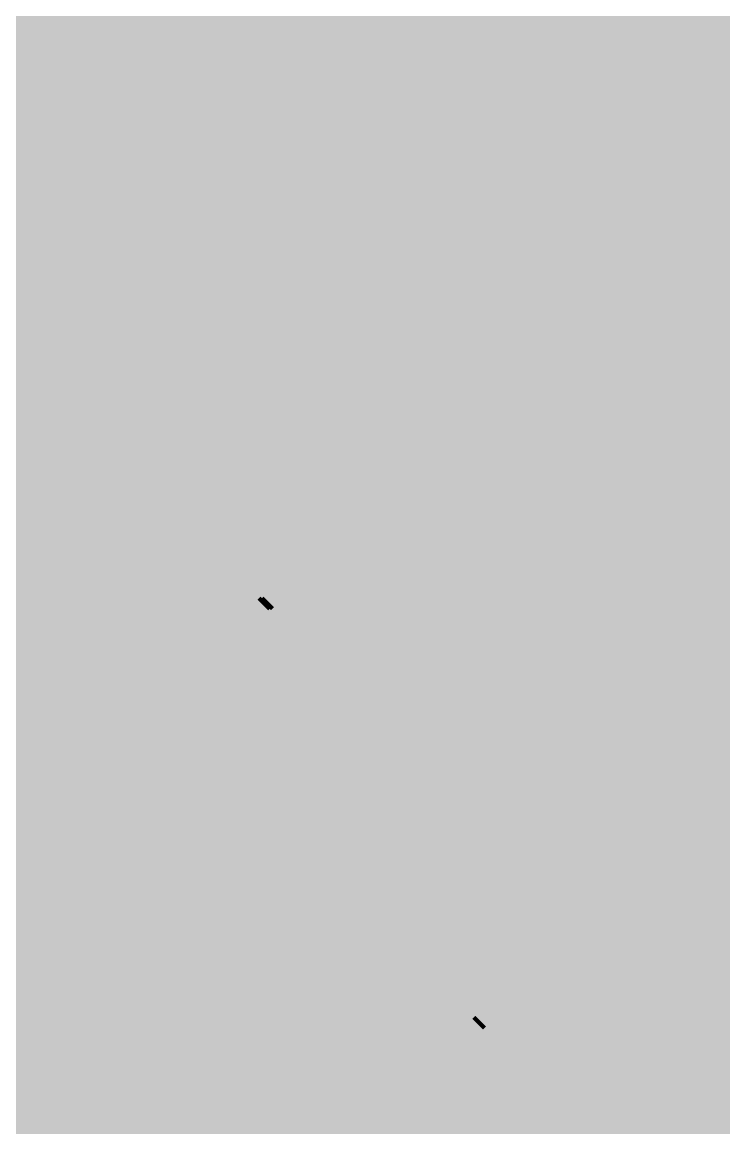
# Model space of a CAD drawing. Extents: x -1 to 119, y -42 to 51.
# Drawn here: x 63.7 to 69.68, y 31.61 to 41.04 of the extents above; entities that cross this region are included whole.
import ezdxf

# ---------------------------------------------------------------- set-up
doc = ezdxf.new("R2010")
doc.units = 0
doc.header["$MEASUREMENT"] = 0
doc.layers.get('0').update_dxf_attribs({"linetype": 'CONTINUOUS'})
for name, color, linetype in [('22-304-0_BOT', 7, 'CONTINUOUS'), ('22-304-0_DRD', 7, 'CONTINUOUS'), ('22-304-0_GND', 6, 'CONTINUOUS'), ('22-304-0_IN1', 4, 'CONTINUOUS'), ('22-304-0_SMB', 3, 'CONTINUOUS'), ('22-304-0_SMT', 5, 'CONTINUOUS'), ('22-304-0_SPT', 10, 'CONTINUOUS'), ('22-304-0_SST', 14, 'CONTINUOUS'), ('22-304-0_TOP', 9, 'CONTINUOUS'), ('THRUHOLE_TAP', 11, 'CONTINUOUS')]:
    doc.layers.add(name, color=color, linetype=linetype)

# ---------------------------------------------------------------- blocks, each defined once
blk = doc.blocks.new('ROUND_60')
at = {"const_width": 0.35052}
blk.add_lwpolyline([(-0.17526, 0, 1), (0.17526, 0, 1)], format="xyb", close=True, dxfattribs=at)
blk = doc.blocks.new('ROUND_81')
at = {"const_width": 0.0635}
blk.add_lwpolyline([(-0.03175, 0, 1), (0.03175, 0, 1)], format="xyb", close=True, dxfattribs=at)
blk = doc.blocks.new('RECTANGLE_2')
blk.add_solid([(0.4826, 0.4064), (0.4826, -0.4064), (-0.4826, 0.4064), (-0.4826, -0.4064)])
blk = doc.blocks.new('RECTANGLE_7')
blk.add_solid([(1.12522, 1.14935), (1.12522, -1.14935), (-1.12522, 1.14935), (-1.12522, -1.14935)])
blk = doc.blocks.new('ROUND_29')
at = {"const_width": 0.23749}
blk.add_lwpolyline([(-0.118744, 0, 1), (0.118744, 0, 1)], format="xyb", close=True, dxfattribs=at)
blk = doc.blocks.new('ROUND_87')
at = {"const_width": 0.10033}
blk.add_lwpolyline([(-0.050164, 0, 1), (0.050164, 0, 1)], format="xyb", close=True, dxfattribs=at)

msp = doc.modelspace()

# ---------------------------------------------------------------- linework, layer by layer
at = {"layer": '22-304-0_BOT', "const_width": 0.254}
for points in [[(63.6524, 42.6212), (63.6524, 18.4277)], [(63.881, 42.6212), (63.881, 18.4277)], [(64.1096, 42.6212), (64.1096, 18.4277)], [(64.3382, 42.6212), (64.3382, 18.4277)], [(64.5668, 42.6212), (64.5668, 18.4277)], [(64.7954, 42.6212), (64.7954, 18.4277)], [(65.024, 42.6212), (65.024, 18.4277)], [(65.2526, 42.6212), (65.2526, 18.4277)], [(65.4812, 42.6212), (65.4812, 18.4277)], [(65.7098, 42.6212), (65.7098, 18.4277)], [(65.9384, 42.6212), (65.9384, 18.4277)], [(66.167, 42.6212), (66.167, 18.4277)], [(66.3956, 42.6212), (66.3956, 18.42008)], [(66.6242, 42.6212), (66.6242, 18.33626)], [(66.8528, 42.6212), (66.8528, 18.1356)], [(67.0814, 42.6212), (67.0814, 17.907)], [(67.31, 42.6212), (67.31, 17.6784)], [(67.5386, 42.6212), (67.5386, 17.4498)], [(67.7672, 42.6212), (67.7672, 31.20136)], [(67.9958, 42.6212), (67.9958, 31.31058)], [(68.2244, 42.6212), (68.2244, 31.3182)], [(68.453, 42.6212), (68.453, 31.3182)], [(68.6816, 42.6212), (68.6816, 31.3182)], [(68.9102, 42.6212), (68.9102, 31.3182)], [(69.1388, 42.6212), (69.1388, 31.3182)], [(69.3674, 42.6212), (69.3674, 31.3182)], [(69.596, 42.6212), (69.596, 31.3182)], [(89.7382, 41.021), (57.71388, 41.021)], [(89.7382, 40.7924), (63.28664, 40.7924)], [(89.7382, 40.5638), (63.47206, 40.5638)], [(89.7382, 40.3352), (63.54064, 40.3352)], [(89.7382, 40.1066), (63.52794, 40.1066)], [(89.7382, 39.878), (63.42888, 39.878)], [(89.6239, 39.6494), (63.16472, 39.6494)], [(89.51214, 39.4208), (59.22264, 39.4208)], [(89.49182, 39.1922), (63.36792, 39.1922)], [(89.55024, 38.9636), (63.50508, 38.9636)], [(89.71788, 38.735), (63.54572, 38.735)], [(100.66274, 38.5064), (63.50508, 38.5064)], [(103.93426, 38.2778), (63.36792, 38.2778)], [(104.16286, 38.0492), (59.1947, 38.0492)], [(104.39146, 37.8206), (63.16472, 37.8206)], [(104.62006, 37.592), (63.42888, 37.592)], [(104.84866, 37.3634), (63.52794, 37.3634)], [(105.07726, 37.1348), (63.54064, 37.1348)], [(105.30586, 36.9062), (63.47206, 36.9062)], [(105.3973, 36.6776), (63.28664, 36.6776)], [(105.3973, 36.449), (59.17692, 36.449)], [(105.3973, 36.2204), (63.28664, 36.2204)], [(105.3973, 35.9918), (63.47206, 35.9918)], [(105.3973, 35.7632), (63.54064, 35.7632)], [(77.16774, 35.5346), (63.52794, 35.5346)], [(76.90612, 35.306), (63.42888, 35.306)], [(76.80706, 35.0774), (63.16472, 35.0774)], [(76.79436, 34.8488), (1.016, 34.8488)], [(76.86294, 34.6202), (1.016, 34.6202)], [(77.04836, 34.3916), (1.016, 34.3916)], [(79.22006, 34.163), (1.016, 34.163)], [(79.44866, 33.9344), (1.016, 33.9344)], [(73.39838, 33.7058), (1.016, 33.7058)], [(72.8726, 33.4772), (1.016, 33.4772)], [(72.62622, 33.2486), (22.52472, 33.2486)], [(72.47382, 33.02), (22.78888, 33.02)], [(72.3773, 32.7914), (22.88794, 32.7914)], [(72.32396, 32.5628), (22.90064, 32.5628)], [(72.3138, 32.3342), (22.83206, 32.3342)], [(72.34174, 32.1056), (22.6568, 32.1056)], [(72.41286, 31.877), (22.6568, 31.877)], [(72.53224, 31.6484), (22.6568, 31.6484)]]:
    msp.add_lwpolyline(points, dxfattribs=at)
at = {"layer": '22-304-0_DRD', "const_width": 0.254}
for points in [[(64.135, 40.005), (64.135, 38.735)], [(65.405, 40.005), (64.135, 40.005)], [(65.405, 40.005), (64.135, 38.735)], [(65.405, 38.735), (64.135, 40.005)], [(64.135, 40.005), (64.135, 38.735)], [(65.405, 40.005), (64.135, 40.005)], [(65.405, 40.005), (64.135, 38.735)], [(65.405, 38.735), (64.135, 40.005)], [(65.405, 38.735), (65.405, 40.005)], [(65.405, 38.735), (65.405, 40.005)], [(64.135, 38.735), (65.405, 38.735)], [(64.135, 38.735), (65.405, 38.735)]]:
    msp.add_lwpolyline(points, dxfattribs=at)
at = {"layer": '22-304-0_IN1', "const_width": 0.254}
for points in [[(68.6308, 42.2402), (68.6308, 31.03118)], [(68.8594, 42.2402), (68.8594, 30.97276)], [(69.088, 42.2402), (69.088, 30.80512)], [(69.3166, 42.2402), (69.3166, 30.51302)], [(69.5452, 42.2402), (69.5452, 30.87878)], [(69.7738, 42.2402), (69.7738, 31.0007)], [(63.9572, 42.1132), (63.9572, 23.368)], [(64.0588, 42.1132), (64.0588, 22.9108)], [(64.2874, 42.1132), (64.2874, 39.84752)], [(64.516, 42.1132), (64.516, 39.99992)], [(64.7446, 42.1132), (64.7446, 40.04818)], [(64.9732, 42.1132), (64.9732, 40.0177)], [(65.2018, 42.1132), (65.2018, 39.89578)], [(65.4304, 42.1132), (65.4304, 39.53002)], [(65.659, 42.1132), (65.659, 25.32888)], [(65.8876, 42.1132), (65.8876, 25.42794)], [(66.1162, 42.1132), (66.1162, 25.44064)], [(66.3448, 42.1132), (66.3448, 25.37206)], [(66.5734, 42.1132), (66.5734, 25.18664)], [(66.802, 42.1132), (66.802, 22.89048)], [(67.0306, 42.1132), (67.0306, 22.733)], [(67.2592, 42.1132), (67.2592, 22.5044)], [(67.4878, 41.40708), (67.4878, 22.2758)], [(68.4022, 41.40708), (68.4022, 31.00832)], [(67.7164, 41.26992), (67.7164, 22.0472)], [(68.1736, 41.26992), (68.1736, 30.89656)], [(67.945, 41.22928), (67.945, 30.5943)], [(102.23246, 41.0464), (63.9572, 41.0464)], [(102.46106, 40.8178), (63.9572, 40.8178)], [(102.68966, 40.5892), (63.9572, 40.5892)], [(102.91826, 40.3606), (63.9572, 40.3606)], [(103.14686, 40.132), (63.9572, 40.132)], [(64.34836, 39.9034), (63.9572, 39.9034)], [(90.00744, 39.9034), (65.19164, 39.9034)], [(64.16294, 39.6748), (63.9572, 39.6748)], [(89.64422, 39.6748), (65.37706, 39.6748)], [(64.09436, 39.4462), (63.9572, 39.4462)], [(89.51976, 39.4462), (65.44564, 39.4462)], [(64.10706, 39.2176), (63.9572, 39.2176)], [(65.4304, 39.20744), (65.4304, 25.06472)], [(89.48928, 39.2176), (65.43294, 39.2176)], [(64.20612, 38.989), (63.9572, 38.989)], [(89.54008, 38.989), (65.33388, 38.989)], [(64.2874, 38.88994), (64.2874, 22.9108)], [(65.2018, 38.84422), (65.2018, 22.9108)], [(64.46774, 38.7604), (63.9572, 38.7604)], [(64.516, 38.74008), (64.516, 22.9108)], [(64.9732, 38.71976), (64.9732, 22.9108)], [(74.76236, 38.7604), (65.06972, 38.7604)], [(64.7446, 38.68928), (64.7446, 22.9108)], [(74.57694, 38.5318), (63.9572, 38.5318)], [(74.50836, 38.3032), (63.9572, 38.3032)], [(74.52106, 38.0746), (63.9572, 38.0746)], [(74.62012, 37.846), (63.9572, 37.846)], [(74.88174, 37.6174), (63.9572, 37.6174)], [(103.2002, 37.3888), (63.9572, 37.3888)], [(103.2002, 37.1602), (63.9572, 37.1602)], [(103.2002, 36.9316), (63.9572, 36.9316)], [(103.2002, 36.703), (63.9572, 36.703)], [(103.2002, 36.4744), (63.9572, 36.4744)], [(103.2002, 36.2458), (63.9572, 36.2458)], [(103.2002, 36.0172), (63.9572, 36.0172)], [(103.2002, 35.7886), (63.9572, 35.7886)], [(103.2002, 35.56), (63.9572, 35.56)], [(103.2002, 35.3314), (63.9572, 35.3314)], [(103.2002, 35.1028), (63.9572, 35.1028)], [(103.2002, 34.8742), (63.9572, 34.8742)], [(103.2002, 34.6456), (63.9572, 34.6456)], [(103.2002, 34.417), (63.9572, 34.417)], [(102.44836, 34.1884), (63.9572, 34.1884)], [(102.26294, 33.9598), (63.9572, 33.9598)], [(102.19436, 33.7312), (63.9572, 33.7312)], [(72.90816, 33.5026), (63.9572, 33.5026)], [(72.64908, 33.274), (63.9572, 33.274)], [(72.48652, 33.0454), (63.9572, 33.0454)], [(72.38492, 32.8168), (63.9572, 32.8168)], [(72.32904, 32.5882), (63.9572, 32.5882)], [(72.3138, 32.3596), (63.9572, 32.3596)], [(72.33666, 32.131), (63.9572, 32.131)], [(72.4027, 31.9024), (63.9572, 31.9024)], [(72.517, 31.6738), (63.9572, 31.6738)]]:
    msp.add_lwpolyline(points, dxfattribs=at)
for points in [[(64.77, 40.05072, 0.4142136), (64.08928, 39.37)], [(64.77, 40.05072, 0.4142136), (64.08928, 39.37)], [(65.45072, 39.37, 0.4142136), (64.77, 40.05072)], [(65.45072, 39.37, 0.4142136), (64.77, 40.05072)], [(64.08928, 39.37, 0.4142136), (64.77, 38.68928)], [(64.08928, 39.37, 0.4142136), (64.77, 38.68928)], [(64.77, 38.68928, 0.4142136), (65.45072, 39.37)], [(64.77, 38.68928, 0.4142136), (65.45072, 39.37)]]:
    msp.add_lwpolyline(points, format="xyb", dxfattribs=at)
at = {"layer": '22-304-0_SMB', "const_width": 0.254}
for points in [[(66.929, 34.1376), (2.286, 34.1376)], [(66.929, 34.163), (57.277, 34.163)], [(63.6524, 34.163), (63.6524, 26.162)], [(63.881, 34.163), (63.881, 26.162)], [(64.1096, 34.163), (64.1096, 26.162)], [(64.3382, 34.163), (64.3382, 26.162)], [(64.5668, 34.163), (64.5668, 26.162)], [(64.7954, 34.163), (64.7954, 26.162)], [(65.024, 34.163), (65.024, 26.162)], [(65.2526, 34.163), (65.2526, 26.162)], [(65.4812, 34.163), (65.4812, 26.162)], [(65.7098, 34.163), (65.7098, 26.162)], [(65.9384, 34.163), (65.9384, 26.162)], [(66.167, 34.163), (66.167, 26.162)], [(66.3956, 34.163), (66.3956, 26.162)], [(66.6242, 34.163), (66.6242, 26.162)], [(66.8528, 34.163), (66.8528, 26.162)], [(66.929, 34.163), (66.929, 26.162)], [(66.929, 33.909), (2.286, 33.909)], [(66.929, 33.6804), (2.286, 33.6804)], [(66.929, 33.4518), (23.622, 33.4518)], [(66.929, 33.2232), (23.622, 33.2232)], [(66.929, 32.9946), (23.622, 32.9946)], [(66.929, 32.766), (23.622, 32.766)], [(66.929, 32.5374), (23.622, 32.5374)], [(66.929, 32.3088), (23.622, 32.3088)], [(66.929, 32.0802), (29.718, 32.0802)], [(66.929, 31.8516), (29.718, 31.8516)], [(66.929, 31.623), (29.718, 31.623)]]:
    msp.add_lwpolyline(points, dxfattribs=at)
at = {"layer": '22-304-0_SMT', "const_width": 0.127}
for points in [[(64.4017, 36.7792, 0.4142136), (64.20358, 36.58108)], [(69.15912, 36.5887, 0.4142136), (68.961, 36.78682)], [(65.75298, 36.068, 0.2845461), (64.66078, 34.3027)], [(68.70192, 34.29762, 0.2736465), (67.58432, 36.10102)], [(64.66078, 34.29, 0.2736465), (65.77838, 32.4866)], [(67.60972, 32.51962, 0.2848581), (68.70446, 34.28492)], [(64.20358, 31.99892, 0.4142136), (64.4017, 31.8008)], [(68.961, 31.80842, 0.4142136), (69.15912, 32.00654)]]:
    msp.add_lwpolyline(points, format="xyb", dxfattribs=at)
for points in [[(65.77838, 36.703), (64.24676, 36.703)], [(64.30518, 36.7538), (64.30518, 31.8262)], [(65.77838, 36.7792), (64.40678, 36.7792), (64.4017, 36.7792)], [(64.41948, 36.7792), (64.41948, 31.8008)], [(64.53378, 36.7792), (64.53378, 31.8008)], [(64.64808, 36.7792), (64.64808, 31.8008)], [(64.76238, 36.7792), (64.76238, 34.93008)], [(64.87668, 36.7792), (64.87668, 35.20186)], [(64.99098, 36.7792), (64.99098, 35.3949)], [(65.10528, 36.7792), (65.10528, 35.54984)], [(65.21958, 36.7792), (65.21958, 35.67938)], [(65.33388, 36.7792), (65.33388, 35.78606)], [(65.44818, 36.7792), (65.44818, 35.88004)], [(65.56248, 36.7792), (65.56248, 35.95878)], [(65.67678, 36.7792), (65.67678, 36.02736)], [(65.77838, 36.7792), (65.77838, 36.0934)], [(67.58432, 36.78682), (67.58432, 36.10102)], [(68.95592, 36.78682), (67.58432, 36.78682)], [(69.11594, 36.71062), (67.58432, 36.71062)], [(67.68592, 36.78682), (67.68592, 36.0426)], [(67.80022, 36.78682), (67.80022, 35.97148)], [(67.91452, 36.78682), (67.91452, 35.88512)], [(68.02882, 36.78682), (68.02882, 35.7886)], [(68.14312, 36.78682), (68.14312, 35.6743)], [(68.25742, 36.78682), (68.25742, 35.54222)], [(68.37172, 36.78682), (68.37172, 35.37966)], [(68.48602, 36.78682), (68.48602, 35.179)], [(68.60032, 36.78682), (68.60032, 34.89706)], [(68.71462, 36.78682), (68.71462, 31.80842)], [(68.82892, 36.78682), (68.82892, 31.80842)], [(68.94322, 36.78682), (68.94322, 31.80842)], [(68.961, 36.78682), (68.95592, 36.78682)], [(69.05752, 36.76142), (69.05752, 31.83382)], [(65.77838, 36.5887), (64.20358, 36.5887)], [(64.20358, 36.58108), (64.20364, 36.576)], [(64.20358, 36.576), (64.20358, 32.004), (64.20358, 31.99892)], [(69.15912, 36.59632), (67.58432, 36.59632)], [(69.15912, 36.58362), (69.15892, 36.58869)], [(69.15912, 36.58362), (69.15912, 32.01162), (69.15912, 32.00654)], [(65.77838, 36.4744), (64.20358, 36.4744)], [(69.15912, 36.48202), (67.58432, 36.48202)], [(65.77838, 36.3601), (64.20358, 36.3601)], [(69.15912, 36.36772), (67.58432, 36.36772)], [(65.77838, 36.2458), (64.20358, 36.2458)], [(69.15912, 36.25342), (67.58432, 36.25342)], [(69.15912, 36.13912), (67.58432, 36.13912)], [(65.77838, 36.1315), (64.20358, 36.1315)], [(65.77838, 36.0934), (65.75298, 36.068)], [(65.65646, 36.0172), (64.20358, 36.0172)], [(69.15912, 36.02482), (67.71894, 36.02482)], [(65.47866, 35.9029), (64.20358, 35.9029)], [(69.15912, 35.91052), (67.88404, 35.91052)], [(65.33388, 35.7886), (64.20358, 35.7886)], [(69.15912, 35.79622), (68.0212, 35.79622)], [(65.2145, 35.6743), (64.20358, 35.6743)], [(69.15912, 35.68192), (68.13804, 35.68192)], [(65.1129, 35.56), (64.20358, 35.56)], [(69.15912, 35.56762), (68.2371, 35.56762)], [(65.024, 35.4457), (64.20358, 35.4457)], [(69.15912, 35.45332), (68.32346, 35.45332)], [(64.9478, 35.3314), (64.20358, 35.3314)], [(69.15912, 35.33902), (68.39712, 35.33902)], [(64.8843, 35.2171), (64.20358, 35.2171)], [(69.15912, 35.22472), (68.46316, 35.22472)], [(64.82842, 35.1028), (64.20358, 35.1028)], [(69.15912, 35.11042), (68.51904, 35.11042)], [(64.7827, 34.9885), (64.20358, 34.9885)], [(69.15912, 34.99612), (68.5673, 34.99612)], [(64.7446, 34.8742), (64.20358, 34.8742)], [(69.15912, 34.88182), (68.6054, 34.88182)], [(64.71412, 34.7599), (64.20358, 34.7599)], [(69.15912, 34.76752), (68.63842, 34.76752)], [(64.68872, 34.6456), (64.20358, 34.6456)], [(69.15912, 34.65322), (68.66382, 34.65322)], [(69.15912, 34.53892), (68.68414, 34.53892)], [(64.67348, 34.5313), (64.20358, 34.5313)], [(64.66332, 34.417), (64.20358, 34.417)], [(69.15912, 34.42462), (68.69684, 34.42462)], [(64.66078, 34.3027), (64.20358, 34.3027)], [(64.66078, 34.3027), (64.66078, 34.29)], [(69.15912, 34.31032), (68.70192, 34.31032)], [(68.70192, 34.29762), (68.70192, 34.28492)], [(64.66586, 34.1884), (64.20358, 34.1884)], [(69.15912, 34.19602), (68.70192, 34.19602)], [(64.67602, 34.0741), (64.20358, 34.0741)], [(69.15912, 34.08172), (68.69176, 34.08172)], [(69.15912, 33.96742), (68.67652, 33.96742)], [(64.6938, 33.9598), (64.20358, 33.9598)], [(64.71666, 33.8455), (64.20358, 33.8455)], [(69.15912, 33.85312), (68.6562, 33.85312)], [(64.74968, 33.7312), (64.20358, 33.7312)], [(64.76238, 33.68802), (64.76238, 31.8008)], [(69.15912, 33.73882), (68.62572, 33.73882)], [(64.78778, 33.6169), (64.20358, 33.6169)], [(69.15912, 33.62452), (68.59016, 33.62452)], [(68.60032, 33.65754), (68.60032, 31.80842)], [(64.8335, 33.5026), (64.20358, 33.5026)], [(69.15912, 33.51022), (68.54444, 33.51022)], [(64.87668, 33.40862), (64.87668, 31.8008)], [(64.88684, 33.3883), (64.20358, 33.3883)], [(68.48602, 33.38576), (68.48602, 31.80842)], [(69.15912, 33.39592), (68.4911, 33.39592)], [(64.95034, 33.274), (64.20358, 33.274)], [(69.15912, 33.28162), (68.43014, 33.28162)], [(65.02146, 33.1597), (64.20358, 33.1597)], [(64.99098, 33.20542), (64.99098, 31.8008)], [(69.15912, 33.16732), (68.35648, 33.16732)], [(68.37172, 33.19018), (68.37172, 31.80842)], [(65.10528, 33.0454), (64.20358, 33.0454)], [(65.10528, 33.0454), (65.10528, 31.8008)], [(68.25742, 33.03524), (68.25742, 31.80842)], [(69.15912, 33.05302), (68.27012, 33.05302)], [(65.2018, 32.9311), (64.20358, 32.9311)], [(69.15912, 32.93872), (68.1736, 32.93872)], [(65.21958, 32.91332), (65.21958, 31.8008)], [(68.14312, 32.90824), (68.14312, 31.80842)], [(65.31356, 32.8168), (64.20358, 32.8168)], [(65.33388, 32.79902), (65.33388, 31.8008)], [(68.02882, 32.79902), (68.02882, 31.80842)], [(69.15912, 32.82442), (68.05676, 32.82442)], [(65.44564, 32.7025), (64.20358, 32.7025)], [(65.44818, 32.69996), (65.44818, 31.8008)], [(67.91452, 32.70758), (67.91452, 31.80842)], [(69.15912, 32.71012), (67.91706, 32.71012)], [(65.60566, 32.5882), (64.20358, 32.5882)], [(65.56248, 32.61614), (65.56248, 31.8008)], [(67.68592, 32.56026), (67.68592, 31.80842)], [(69.15912, 32.59582), (67.74942, 32.59582)], [(67.80022, 32.62884), (67.80022, 31.80842)], [(65.77838, 32.4739), (64.20358, 32.4739)], [(65.67678, 32.54248), (65.67678, 31.8008)], [(65.77838, 32.4866), (65.77838, 31.8008)], [(67.60972, 32.51962), (67.58432, 32.49422)], [(67.58432, 32.49422), (67.58432, 31.80842)], [(69.15912, 32.48152), (67.58432, 32.48152)], [(69.15912, 32.36722), (67.58432, 32.36722)], [(65.77838, 32.3596), (64.20358, 32.3596)], [(65.77838, 32.2453), (64.20358, 32.2453)], [(69.15912, 32.25292), (67.58432, 32.25292)], [(65.77838, 32.131), (64.20358, 32.131)], [(69.15912, 32.13862), (67.58432, 32.13862)], [(65.77838, 32.0167), (64.20358, 32.0167)], [(69.15912, 32.02432), (67.58432, 32.02432)], [(65.77838, 31.9024), (64.22898, 31.9024)], [(69.13372, 31.91002), (67.58432, 31.91002)], [(64.4017, 31.8008), (64.40678, 31.80086)], [(65.77838, 31.8008), (64.40678, 31.8008)], [(68.95592, 31.80842), (67.58432, 31.80842)], [(68.95592, 31.80842), (68.961, 31.80836)]]:
    msp.add_lwpolyline(points, dxfattribs=at)
at = {"layer": '22-304-0_SPT', "const_width": 0.127}
for points in [[(64.4271, 36.7792, 0.4142136), (64.22898, 36.58108)], [(69.15912, 36.5887, 0.4142136), (68.961, 36.78682)], [(65.77838, 36.068, 0.2845461), (64.68618, 34.3027)], [(68.70192, 34.29762, 0.2736465), (67.58432, 36.10102)], [(64.68618, 34.29, 0.2736465), (65.80378, 32.4866)], [(67.60972, 32.51962, 0.2848581), (68.70446, 34.28492)], [(64.22898, 31.99892, 0.4142136), (64.4271, 31.8008)], [(68.961, 31.80842, 0.4142136), (69.15912, 32.00654)]]:
    msp.add_lwpolyline(points, format="xyb", dxfattribs=at)
for points in [[(65.80378, 36.703), (64.27216, 36.703)], [(64.33058, 36.7538), (64.33058, 31.8262)], [(65.80378, 36.7792), (64.43218, 36.7792), (64.4271, 36.7792)], [(64.44488, 36.7792), (64.44488, 31.8008)], [(64.55918, 36.7792), (64.55918, 31.8008)], [(64.67348, 36.7792), (64.67348, 31.8008)], [(64.78778, 36.7792), (64.78778, 34.93008)], [(64.90208, 36.7792), (64.90208, 35.20186)], [(65.01638, 36.7792), (65.01638, 35.3949)], [(65.13068, 36.7792), (65.13068, 35.54984)], [(65.24498, 36.7792), (65.24498, 35.67938)], [(65.35928, 36.7792), (65.35928, 35.78606)], [(65.47358, 36.7792), (65.47358, 35.88004)], [(65.58788, 36.7792), (65.58788, 35.95878)], [(65.70218, 36.7792), (65.70218, 36.02736)], [(65.80378, 36.7792), (65.80378, 36.0934)], [(67.58432, 36.78682), (67.58432, 36.10102)], [(68.95592, 36.78682), (67.58432, 36.78682)], [(69.11594, 36.71062), (67.58432, 36.71062)], [(67.68592, 36.78682), (67.68592, 36.0426)], [(67.80022, 36.78682), (67.80022, 35.97148)], [(67.91452, 36.78682), (67.91452, 35.88512)], [(68.02882, 36.78682), (68.02882, 35.7886)], [(68.14312, 36.78682), (68.14312, 35.6743)], [(68.25742, 36.78682), (68.25742, 35.54222)], [(68.37172, 36.78682), (68.37172, 35.37966)], [(68.48602, 36.78682), (68.48602, 35.179)], [(68.60032, 36.78682), (68.60032, 34.89706)], [(68.71462, 36.78682), (68.71462, 31.80842)], [(68.82892, 36.78682), (68.82892, 31.80842)], [(68.94322, 36.78682), (68.94322, 31.80842)], [(68.961, 36.78682), (68.95592, 36.78682)], [(69.05752, 36.76142), (69.05752, 31.83382)], [(65.80378, 36.5887), (64.22898, 36.5887)], [(64.22898, 36.58108), (64.22904, 36.576)], [(64.22898, 36.576), (64.22898, 32.004), (64.22898, 31.99892)], [(69.15912, 36.59632), (67.58432, 36.59632)], [(69.15912, 36.58362), (69.15892, 36.58869)], [(69.15912, 36.58362), (69.15912, 32.01162), (69.15912, 32.00654)], [(65.80378, 36.4744), (64.22898, 36.4744)], [(69.15912, 36.48202), (67.58432, 36.48202)], [(65.80378, 36.3601), (64.22898, 36.3601)], [(69.15912, 36.36772), (67.58432, 36.36772)], [(65.80378, 36.2458), (64.22898, 36.2458)], [(69.15912, 36.25342), (67.58432, 36.25342)], [(69.15912, 36.13912), (67.58432, 36.13912)], [(65.80378, 36.1315), (64.22898, 36.1315)], [(65.80378, 36.0934), (65.77838, 36.068)], [(65.68186, 36.0172), (64.22898, 36.0172)], [(69.15912, 36.02482), (67.71894, 36.02482)], [(65.50406, 35.9029), (64.22898, 35.9029)], [(69.15912, 35.91052), (67.88404, 35.91052)], [(65.35928, 35.7886), (64.22898, 35.7886)], [(69.15912, 35.79622), (68.0212, 35.79622)], [(65.2399, 35.6743), (64.22898, 35.6743)], [(69.15912, 35.68192), (68.13804, 35.68192)], [(65.1383, 35.56), (64.22898, 35.56)], [(69.15912, 35.56762), (68.2371, 35.56762)], [(65.0494, 35.4457), (64.22898, 35.4457)], [(69.15912, 35.45332), (68.32346, 35.45332)], [(64.9732, 35.3314), (64.22898, 35.3314)], [(69.15912, 35.33902), (68.39712, 35.33902)], [(64.9097, 35.2171), (64.22898, 35.2171)], [(69.15912, 35.22472), (68.46316, 35.22472)], [(64.85382, 35.1028), (64.22898, 35.1028)], [(69.15912, 35.11042), (68.51904, 35.11042)], [(64.8081, 34.9885), (64.22898, 34.9885)], [(69.15912, 34.99612), (68.5673, 34.99612)], [(64.77, 34.8742), (64.22898, 34.8742)], [(69.15912, 34.88182), (68.6054, 34.88182)], [(64.73952, 34.7599), (64.22898, 34.7599)], [(69.15912, 34.76752), (68.63842, 34.76752)], [(64.71412, 34.6456), (64.22898, 34.6456)], [(69.15912, 34.65322), (68.66382, 34.65322)], [(69.15912, 34.53892), (68.68414, 34.53892)], [(64.69888, 34.5313), (64.22898, 34.5313)], [(64.68872, 34.417), (64.22898, 34.417)], [(69.15912, 34.42462), (68.69684, 34.42462)], [(64.68618, 34.3027), (64.22898, 34.3027)], [(64.68618, 34.3027), (64.68618, 34.29)], [(69.15912, 34.31032), (68.70192, 34.31032)], [(68.70192, 34.29762), (68.70192, 34.28492)], [(64.69126, 34.1884), (64.22898, 34.1884)], [(69.15912, 34.19602), (68.70192, 34.19602)], [(64.70142, 34.0741), (64.22898, 34.0741)], [(69.15912, 34.08172), (68.69176, 34.08172)], [(69.15912, 33.96742), (68.67652, 33.96742)], [(64.7192, 33.9598), (64.22898, 33.9598)], [(64.74206, 33.8455), (64.22898, 33.8455)], [(69.15912, 33.85312), (68.6562, 33.85312)], [(64.77508, 33.7312), (64.22898, 33.7312)], [(64.78778, 33.68802), (64.78778, 31.8008)], [(69.15912, 33.73882), (68.62572, 33.73882)], [(64.81318, 33.6169), (64.22898, 33.6169)], [(69.15912, 33.62452), (68.59016, 33.62452)], [(68.60032, 33.65754), (68.60032, 31.80842)], [(64.8589, 33.5026), (64.22898, 33.5026)], [(69.15912, 33.51022), (68.54444, 33.51022)], [(64.90208, 33.40862), (64.90208, 31.8008)], [(64.91224, 33.3883), (64.22898, 33.3883)], [(68.48602, 33.38576), (68.48602, 31.80842)], [(69.15912, 33.39592), (68.4911, 33.39592)], [(64.97574, 33.274), (64.22898, 33.274)], [(69.15912, 33.28162), (68.43014, 33.28162)], [(65.04686, 33.1597), (64.22898, 33.1597)], [(65.01638, 33.20542), (65.01638, 31.8008)], [(69.15912, 33.16732), (68.35648, 33.16732)], [(68.37172, 33.19018), (68.37172, 31.80842)], [(65.13068, 33.0454), (64.22898, 33.0454)], [(65.13068, 33.0454), (65.13068, 31.8008)], [(68.25742, 33.03524), (68.25742, 31.80842)], [(69.15912, 33.05302), (68.27012, 33.05302)], [(65.2272, 32.9311), (64.22898, 32.9311)], [(69.15912, 32.93872), (68.1736, 32.93872)], [(65.24498, 32.91332), (65.24498, 31.8008)], [(68.14312, 32.90824), (68.14312, 31.80842)], [(65.33896, 32.8168), (64.22898, 32.8168)], [(65.35928, 32.79902), (65.35928, 31.8008)], [(68.02882, 32.79902), (68.02882, 31.80842)], [(69.15912, 32.82442), (68.05676, 32.82442)], [(65.47104, 32.7025), (64.22898, 32.7025)], [(65.47358, 32.69996), (65.47358, 31.8008)], [(67.91452, 32.70758), (67.91452, 31.80842)], [(69.15912, 32.71012), (67.91706, 32.71012)], [(65.63106, 32.5882), (64.22898, 32.5882)], [(65.58788, 32.61614), (65.58788, 31.8008)], [(67.68592, 32.56026), (67.68592, 31.80842)], [(69.15912, 32.59582), (67.74942, 32.59582)], [(67.80022, 32.62884), (67.80022, 31.80842)], [(65.80378, 32.4739), (64.22898, 32.4739)], [(65.70218, 32.54248), (65.70218, 31.8008)], [(65.80378, 32.4866), (65.80378, 31.8008)], [(67.60972, 32.51962), (67.58432, 32.49422)], [(67.58432, 32.49422), (67.58432, 31.80842)], [(69.15912, 32.48152), (67.58432, 32.48152)], [(69.15912, 32.36722), (67.58432, 32.36722)], [(65.80378, 32.3596), (64.22898, 32.3596)], [(65.80378, 32.2453), (64.22898, 32.2453)], [(69.15912, 32.25292), (67.58432, 32.25292)], [(65.80378, 32.131), (64.22898, 32.131)], [(69.15912, 32.13862), (67.58432, 32.13862)], [(65.80378, 32.0167), (64.22898, 32.0167)], [(69.15912, 32.02432), (67.58432, 32.02432)], [(65.80378, 31.9024), (64.25438, 31.9024)], [(69.13372, 31.91002), (67.58432, 31.91002)], [(64.4271, 31.8008), (64.43218, 31.80086)], [(65.80378, 31.8008), (64.43218, 31.8008)], [(68.95592, 31.80842), (67.58432, 31.80842)], [(68.95592, 31.80842), (68.961, 31.80836)]]:
    msp.add_lwpolyline(points, dxfattribs=at)
at = {"layer": '22-304-0_SST'}
for points, const_width in [([(66.64452, 45.54474), (66.3448, 45.54474), (66.3448, 39.54526), (66.64452, 39.54526)], 0.1524), ([(69.24548, 45.54474), (69.5452, 45.54474), (69.5452, 39.54526), (69.24548, 39.54526)], 0.1524), ([(65.5955, 39.8145), (65.5955, 42.7355), (63.9572, 42.7355), (63.9572, 39.8145), (65.5955, 39.8145)], 0.1524), ([(64.48806, 38.9763), (64.32042, 39.03726), (64.32042, 39.39286), (64.48806, 39.45128), (65.16624, 39.45128), (65.33642, 39.39286), (65.33642, 39.03726), (65.16624, 38.9763)], 0.1524), ([(66.1543, 37.8714), (66.09588, 37.70122), (65.74028, 37.70122), (65.67932, 37.8714), (65.67932, 38.54958), (65.74028, 38.71722), (66.09588, 38.71722), (66.1543, 38.54958)], 0.1524), ([(66.9925, 38.04158), (66.51752, 38.04158), (66.75628, 38.71722), (66.87312, 38.71722), (66.87312, 37.70122)], 0.1524), ([(67.8307, 38.04158), (67.35572, 38.04158), (67.59448, 38.71722), (67.71132, 38.71722), (67.71132, 37.70122)], 0.1524), ([(68.5673, 37.8714), (68.50888, 37.70122), (68.15328, 37.70122), (68.09232, 37.8714), (68.09232, 38.54958), (68.15328, 38.71722), (68.50888, 38.71722), (68.5673, 38.54958)], 0.1524), ([(69.4055, 38.04158), (68.93052, 38.04158), (69.16928, 38.71722), (69.28612, 38.71722), (69.28612, 37.70122)], 0.1524), ([(64.65824, 38.1381), (64.65824, 38.61308), (65.33642, 38.37686), (65.33642, 38.25748), (64.32042, 38.25748)], 0.1524), ([(64.82842, 37.71646), (64.82842, 37.36086), (64.65824, 37.2999), (64.48806, 37.2999), (64.32042, 37.36086), (64.32042, 37.71646), (64.48806, 37.77488), (64.65824, 37.77488), (65.33642, 37.53866)], 0.1524), ([(68.0847, 36.78174), (68.09486, 36.7538), (68.5673, 36.18992), (68.5927, 36.21024), (68.1228, 36.77158), (68.13296, 36.75126)], 0.1524), ([(63.87338, 31.4452), (69.53758, 31.4452), (69.53758, 37.084), (63.87338, 37.084), (63.87338, 31.4452)], 0.127), ([(69.14642, 35.72764), (69.14388, 35.73018), (68.58, 36.20008), (68.59016, 36.18738), (68.5673, 36.21024), (68.0085, 35.65144), (68.0339, 35.62858), (68.59016, 36.18738)], 0.1524), ([(65.6463, 36.3855), (65.6971, 36.3855), (65.6971, 36.79444), (65.09258, 36.79444), (64.1731, 35.8902), (64.1731, 35.31616), (64.62014, 35.31616), (64.6557, 35.38474), (64.68618, 35.43808), (64.78016, 35.59048), (64.81572, 35.63874), (64.92748, 35.78098), (64.96558, 35.8267), (65.00622, 35.86988), (65.0494, 35.91306), (65.09258, 35.9537), (65.13576, 35.99434), (65.18148, 36.03498), (65.27292, 36.11118), (65.32118, 36.14674), (65.52184, 36.27882), (65.57518, 36.30676), (65.62852, 36.33724), (65.68186, 36.36264), (65.659, 36.40836), (65.54978, 36.35248), (65.49644, 36.322), (65.2907, 36.18738), (65.24244, 36.15182), (65.0113, 35.94862), (64.96812, 35.90544), (64.92748, 35.85972), (64.88684, 35.814), (64.84874, 35.76574), (64.81064, 35.71748), (64.70396, 35.56762), (64.67094, 35.51682), (64.64046, 35.46348), (64.60998, 35.41014), (64.58966, 35.3695), (64.2239, 35.3695), (64.2239, 35.86734), (65.1129, 36.7411), (65.6463, 36.7411), (65.6463, 36.3855)], 0.1524), ([(65.1129, 36.7411), (68.10756, 36.7411), (68.10756, 36.79444), (65.09258, 36.79444)], 0.1524), ([(66.67246, 36.78428), (66.67246, 36.75126), (66.91884, 36.73856), (67.01536, 36.7284), (67.06108, 36.72078), (67.20332, 36.69538), (67.24904, 36.68268), (67.29476, 36.67252), (67.3862, 36.64712), (67.43192, 36.63188), (67.4751, 36.61664), (67.564, 36.58616), (67.60718, 36.56838), (67.69354, 36.53028), (67.818, 36.46932), (67.83324, 36.4998), (67.70624, 36.56076), (67.66306, 36.58108), (67.61988, 36.59886), (67.48526, 36.64966), (67.44208, 36.6649), (67.39636, 36.6776), (67.35064, 36.69284), (67.30238, 36.703), (67.06616, 36.7538), (67.0179, 36.76142), (66.92138, 36.77158), (66.67246, 36.78428)], 0.1524), ([(67.59448, 36.27628), (68.10756, 36.78936), (68.59016, 36.21278), (68.56984, 36.18738), (69.13626, 35.71494), (69.16166, 35.70478)], 0.1524), ([(68.15328, 36.78428), (68.08468, 36.78195)], 0.1524), ([(68.66636, 35.27044), (69.12102, 35.7251), (68.56984, 36.18738), (68.10502, 36.7411), (67.65036, 36.28644)], 0.1524), ([(68.15328, 36.76904), (68.10749, 36.76799)], 0.1524), ([(69.13118, 35.7505), (69.1515, 35.74288), (68.59016, 36.21278), (68.58, 36.20008), (68.1101, 36.76396), (68.10756, 36.7665)], 0.1524), ([(68.15328, 36.75126), (68.13296, 36.75105)], 0.1524), ([(68.59016, 36.21278), (69.16928, 35.72764), (68.6562, 35.21456), (68.63842, 35.25266)], 0.1524), ([(67.99326, 36.05784), (68.0212, 36.03752)], 0.1524), ([(68.01612, 36.06038), (67.99834, 36.03498)], 0.1524), ([(64.2239, 35.86734), (64.2239, 32.85998), (64.1731, 32.85998), (64.1731, 35.8902)], 0.1524), ([(69.13118, 35.7505), (69.13038, 35.77332)], 0.1524), ([(69.14642, 35.72764), (69.14642, 35.77336)], 0.1524), ([(69.16166, 35.70478), (69.16399, 35.77336)], 0.1524), ([(69.12102, 32.01924), (69.12102, 35.72764), (69.17436, 35.72764), (69.17436, 32.01924)], 0.1524), ([(68.4403, 35.6362), (68.4149, 35.61842)], 0.1524), ([(68.43776, 35.61334), (68.41744, 35.63874)], 0.1524), ([(64.46774, 33.1343), (64.49822, 33.14954), (64.43472, 33.274), (64.41694, 33.31718), (64.39916, 33.36036), (64.38138, 33.40354), (64.3636, 33.44672), (64.34836, 33.4899), (64.33312, 33.53562), (64.32042, 33.58134), (64.30772, 33.62706), (64.29502, 33.67278), (64.28232, 33.7185), (64.27216, 33.76422), (64.24676, 33.90392), (64.23914, 33.95218), (64.23152, 34.00044), (64.22644, 34.0487), (64.21628, 34.29254), (64.21882, 34.42716), (64.2239, 34.51352), (64.22898, 34.55924), (64.23406, 34.60242), (64.27978, 34.85642), (64.28994, 34.89706), (64.3001, 34.94024), (64.3509, 35.1028), (64.36614, 35.1409), (64.38138, 35.18154), (64.39662, 35.21964), (64.44742, 35.33648), (64.41694, 35.34918), (64.39916, 35.31108), (64.36614, 35.23234), (64.34836, 35.19424), (64.33566, 35.1536), (64.32042, 35.11296), (64.26962, 34.94786), (64.25692, 34.90722), (64.24676, 34.86404), (64.23914, 34.82086), (64.22898, 34.77768), (64.21374, 34.69386), (64.20612, 34.64814), (64.20104, 34.60496), (64.19596, 34.56178), (64.19088, 34.51606), (64.1858, 34.42716), (64.18326, 34.29254), (64.19342, 34.04616), (64.1985, 33.99536), (64.20612, 33.9471), (64.21374, 33.89884), (64.262, 33.66262), (64.2747, 33.6169), (64.2874, 33.57118), (64.30264, 33.52546), (64.31788, 33.47974), (64.36868, 33.34766), (64.38646, 33.30448), (64.40678, 33.2613), (64.46774, 33.1343)], 0.1524), ([(68.87972, 35.45332), (68.84924, 35.43808)], 0.1524), ([(69.13118, 34.29254), (69.13116, 34.29762)], 0.1524), ([(69.13118, 34.29254), (69.1642, 34.29254)], 0.1524), ([(69.1642, 34.29254), (69.16418, 34.29762)], 0.1524), ([(65.75298, 32.3088), (65.2399, 31.79572), (64.75476, 32.37738), (64.17564, 32.85998), (64.68872, 33.37306)], 0.1524), ([(64.6811, 33.31464), (64.22644, 32.85998), (64.78016, 32.3977), (65.2399, 31.84398), (65.69456, 32.30118)], 0.1524), ([(68.7832, 33.2867), (68.75272, 33.30194)], 0.1524), ([(69.1642, 32.0167), (69.1642, 33.30956), (68.76796, 33.30956), (68.76796, 33.27654), (69.13118, 33.27654), (69.13118, 32.004)], 0.1524), ([(65.33642, 32.93364), (65.31356, 32.9565), (64.75476, 32.3977), (64.78016, 32.37484), (65.33642, 32.93364)], 0.1524), ([(64.93002, 32.94634), (64.9097, 32.97174), (64.9224, 32.98444)], 0.1524), ([(64.93256, 32.9692), (64.90716, 32.94888)], 0.1524), ([(64.9224, 32.98444), (64.9097, 32.97174)], 0.1524), ([(64.1858, 32.88538), (64.1833, 32.81426)], 0.1524), ([(64.21628, 32.83458), (64.7573, 32.37484), (64.78016, 32.40024), (64.21374, 32.87268), (64.1858, 32.88538)], 0.1524), ([(64.20104, 32.85998), (64.19999, 32.81426)], 0.1524), ([(64.20104, 32.85998), (64.20358, 32.85744), (64.76746, 32.38754), (65.2399, 31.82366), (65.2399, 31.82112), (65.22466, 31.81604), (65.21704, 31.83636)], 0.1524), ([(64.21628, 32.83458), (64.21607, 32.81426)], 0.1524), ([(65.26276, 31.80588), (65.2526, 31.83128), (64.78016, 32.3977), (64.75476, 32.37738), (65.22466, 31.81604)], 0.1524), ([(67.69354, 32.22752), (67.69354, 31.80334), (68.9483, 31.80334)], 0.1524), ([(68.96354, 31.83636), (67.72656, 31.83636), (67.72656, 32.2072)], 0.1524), ([(65.52438, 32.1183), (65.50914, 32.09036)], 0.1524), ([(65.19418, 31.83636), (65.21703, 31.83662)], 0.1524), ([(65.19418, 31.81858), (65.23997, 31.81963)], 0.1524), ([(65.19418, 31.80334), (65.26277, 31.80567)], 0.1524), ([(68.9483, 31.79318), (65.2399, 31.79318), (65.2399, 31.84398), (68.961, 31.84652)], 0.1524), ([(66.67246, 31.8008), (66.67246, 31.83636), (66.66992, 31.83636)], 0.1524), ([(68.9483, 31.79318), (68.9483, 31.80334)], 0.1524)]:
    msp.add_lwpolyline(points, dxfattribs=dict(at, const_width=const_width))
at = {"layer": '22-304-0_SST', "const_width": 0.1524}
for points in [[(69.1642, 35.77336, 0.4142136), (68.15328, 36.78428)], [(69.14896, 35.77336, 0.4142136), (68.15328, 36.76904)], [(69.13118, 35.77336, 0.4142136), (68.15328, 36.75126)], [(66.67246, 36.51504, 0.4142136), (64.44996, 34.29254)], [(68.03136, 36.05022, 0.1660348), (66.67246, 36.51426)], [(66.67246, 36.48202, 0.4142136), (64.48552, 34.29508)], [(67.9831, 36.04514, 0.1620988), (66.67246, 36.48151)], [(67.99834, 36.03498, 0.0536721), (67.59536, 36.27816)], [(68.01612, 36.06038, 0.0487989), (67.65014, 36.28599)], [(67.99326, 36.05784, 0.1797101), (67.91685, 35.8521)], [(67.9831, 36.04514, 0.1664185), (67.91702, 35.8521)], [(68.03136, 36.05022, 0.1972575), (67.95004, 35.8521)], [(68.0212, 36.03752, 0.1823268), (67.95126, 35.8521)], [(67.91706, 35.8521, 0.4142136), (68.23202, 35.53714)], [(67.91706, 35.8521, 0.4142136), (68.23202, 35.53714)], [(67.95008, 35.8521, 0.4142136), (68.23202, 35.57016)], [(67.95008, 35.8521, 0.4142136), (68.23202, 35.57016)], [(68.23202, 35.57016, 0.197256), (68.43011, 35.65147)], [(68.66636, 35.27044, 0.0505341), (68.42962, 35.65104)], [(68.23202, 35.57016, 0.1807929), (68.41696, 35.63929)], [(68.23202, 35.53714, 0.1797099), (68.43762, 35.6135)], [(68.23202, 35.53714, 0.1664167), (68.42503, 35.60321)], [(68.86194, 34.29254, 0.1642446), (68.41444, 35.61807)], [(68.63842, 35.25266, 0.0471365), (68.42485, 35.60302)], [(68.89496, 34.29254, 0.1639217), (68.44188, 35.6374)], [(69.13118, 34.29762, 0.1218501), (68.84908, 35.438)], [(69.1642, 34.29762, 0.1216549), (68.87889, 35.45288)], [(64.4525, 34.29254, 0.165982), (64.91589, 32.93508)], [(64.48552, 34.29508, 0.1620989), (64.92199, 32.98413)], [(66.67246, 32.07258, 0.4142136), (68.89242, 34.29254)], [(66.675, 32.1056, 0.4142136), (68.86194, 34.29254)], [(64.6811, 33.31464, 0.0490986), (64.90712, 32.94885)], [(64.68872, 33.37306, 0.0547599), (64.93232, 32.96902)], [(67.69354, 32.22752, 0.1677029), (68.75345, 33.30159)], [(67.72656, 32.2072, 0.1655129), (68.78395, 33.28634)], [(65.11544, 33.05048, 0.1810777), (64.90858, 32.97303)], [(65.11544, 33.01746, 0.1956263), (64.91684, 32.93667)], [(65.11544, 33.05048, 0.166419), (64.92242, 32.98441)], [(65.11544, 33.01746, 0.1823287), (64.92924, 32.94723)], [(65.4304, 32.73552, 0.4142136), (65.11544, 33.05048)], [(65.39738, 32.73552, 0.4142136), (65.11544, 33.01746)], [(65.39738, 32.73298, 0.4142136), (65.11544, 33.01492)], [(64.18326, 32.81426, 0.4142136), (65.19418, 31.80334)], [(64.20104, 32.81426, 0.4142136), (65.19418, 31.82112)], [(64.21628, 32.81426, 0.4142136), (65.19418, 31.83636)], [(65.3161, 32.53486, 0.1989124), (65.39922, 32.73552)], [(65.3161, 32.53486, 0.1972575), (65.39742, 32.73298)], [(65.36436, 32.54248, 0.1664185), (65.43044, 32.73552)], [(65.36436, 32.54248, 0.1664185), (65.43044, 32.73552)], [(65.36436, 32.54248, 0.0518212), (65.75378, 32.31054)], [(65.36436, 32.54248, 0.1620988), (66.675, 32.10611)], [(65.3161, 32.53486, 0.0501327), (65.69407, 32.30017)], [(65.3161, 32.53486, 0.1658023), (66.67246, 32.07237)], [(65.50914, 32.09036, 0.1222351), (66.66992, 31.80228)], [(65.52438, 32.1183, 0.1220701), (66.66992, 31.8344)], [(68.9483, 31.79318, 0.4142136), (69.17436, 32.01924)], [(68.9483, 31.80334, 0.4107693), (69.1642, 32.0167)], [(68.961, 31.84652, 0.3928793), (69.12102, 32.01924)], [(68.96354, 31.83636, 0.3663079), (69.13118, 32.004)]]:
    msp.add_lwpolyline(points, format="xyb", dxfattribs=at)
at = {"layer": '22-304-0_TOP'}
for points, const_width in [([(67.945, 40.0939), (67.945, 41.91)], 0.381), ([(67.945, 41.91), (67.945, 40.0939)], 0.381), ([(64.77, 40.5638), (64.77, 39.37)], 0.381), ([(64.77, 39.37), (64.77, 40.5638)], 0.381), ([(64.43218, 34.29), (64.43218, 36.40582), (61.976, 38.862), (60.41136, 38.862), (60.325, 38.77564)], 1.27), ([(65.913, 36.83), (64.135, 36.83), (64.135, 31.75)], 0.127), ([(64.2493, 36.83), (64.2493, 31.75)], 0.127), ([(64.3636, 36.83), (64.3636, 31.75)], 0.127), ([(64.4779, 36.83), (64.4779, 31.75)], 0.127), ([(64.5922, 36.83), (64.5922, 31.75)], 0.127), ([(64.7065, 36.83), (64.7065, 31.75)], 0.127), ([(64.8208, 36.83), (64.8208, 31.75)], 0.127), ([(64.9351, 36.83), (64.9351, 31.75)], 0.127), ([(65.0494, 36.83), (65.0494, 31.75)], 0.127), ([(65.1637, 36.83), (65.1637, 31.75)], 0.127), ([(65.278, 36.83), (65.278, 31.75)], 0.127), ([(65.3923, 36.83), (65.3923, 31.75)], 0.127), ([(65.5066, 36.83), (65.5066, 31.75)], 0.127), ([(65.6209, 36.83), (65.6209, 31.75)], 0.127), ([(65.7352, 36.83), (65.7352, 31.75)], 0.127), ([(65.8495, 36.83), (65.8495, 31.75)], 0.127), ([(65.913, 36.83), (65.913, 31.75)], 0.127), ([(69.215, 36.83), (67.437, 36.83)], 0.127), ([(69.215, 36.83), (69.215, 31.75), (67.437, 31.75)], 0.127), ([(67.437, 36.83), (67.437, 31.75)], 0.127), ([(67.5513, 36.83), (67.5513, 31.75)], 0.127), ([(67.6656, 36.83), (67.6656, 31.75)], 0.127), ([(67.7799, 36.83), (67.7799, 31.75)], 0.127), ([(67.8942, 36.83), (67.8942, 31.75)], 0.127), ([(68.0085, 36.83), (68.0085, 31.75)], 0.127), ([(68.1228, 36.83), (68.1228, 31.75)], 0.127), ([(68.2371, 36.83), (68.2371, 31.75)], 0.127), ([(68.3514, 36.83), (68.3514, 31.75)], 0.127), ([(68.4657, 36.83), (68.4657, 31.75)], 0.127), ([(68.58, 36.83), (68.58, 31.75)], 0.127), ([(68.6943, 36.83), (68.6943, 31.75)], 0.127), ([(68.8086, 36.83), (68.8086, 31.75)], 0.127), ([(68.9229, 36.83), (68.9229, 31.75)], 0.127), ([(69.0372, 36.83), (69.0372, 31.75)], 0.127), ([(69.1515, 36.83), (69.1515, 31.75)], 0.127), ([(65.913, 36.7792), (64.135, 36.7792)], 0.127), ([(69.215, 36.7792), (67.437, 36.7792)], 0.127), ([(65.913, 36.6649), (64.135, 36.6649)], 0.127), ([(69.215, 36.6649), (67.437, 36.6649)], 0.127), ([(65.913, 36.5506), (64.135, 36.5506)], 0.127), ([(69.215, 36.5506), (67.437, 36.5506)], 0.127), ([(65.913, 36.4363), (64.135, 36.4363)], 0.127), ([(69.215, 36.4363), (67.437, 36.4363)], 0.127), ([(65.913, 36.322), (64.135, 36.322)], 0.127), ([(69.215, 36.322), (67.437, 36.322)], 0.127), ([(65.913, 36.2077), (64.135, 36.2077)], 0.127), ([(69.215, 36.2077), (67.437, 36.2077)], 0.127), ([(65.913, 36.0934), (64.135, 36.0934)], 0.127), ([(69.215, 36.0934), (67.437, 36.0934)], 0.127), ([(65.913, 35.9791), (64.135, 35.9791)], 0.127), ([(69.215, 35.9791), (67.437, 35.9791)], 0.127), ([(65.913, 35.8648), (64.135, 35.8648)], 0.127), ([(69.215, 35.8648), (67.437, 35.8648)], 0.127), ([(65.913, 35.7505), (64.135, 35.7505)], 0.127), ([(69.215, 35.7505), (67.437, 35.7505)], 0.127), ([(65.913, 35.6362), (64.135, 35.6362)], 0.127), ([(69.215, 35.6362), (67.437, 35.6362)], 0.127), ([(65.913, 35.5219), (64.135, 35.5219)], 0.127), ([(69.215, 35.5219), (67.437, 35.5219)], 0.127), ([(65.913, 35.4076), (64.135, 35.4076)], 0.127), ([(69.215, 35.4076), (67.437, 35.4076)], 0.127), ([(65.913, 35.2933), (64.135, 35.2933)], 0.127), ([(69.215, 35.2933), (67.437, 35.2933)], 0.127), ([(65.913, 35.179), (64.135, 35.179)], 0.127), ([(69.215, 35.179), (67.437, 35.179)], 0.127), ([(65.913, 35.0647), (64.135, 35.0647)], 0.127), ([(69.215, 35.0647), (67.437, 35.0647)], 0.127), ([(65.913, 34.9504), (64.135, 34.9504)], 0.127), ([(69.215, 34.9504), (67.437, 34.9504)], 0.127), ([(64.43218, 34.29), (64.516, 34.29), (64.516, 31.242), (66.04, 29.718), (66.04, 28.52166), (66.04, 27.3812)], 1.27), ([(65.913, 34.8361), (64.135, 34.8361)], 0.127), ([(69.215, 34.8361), (67.437, 34.8361)], 0.127), ([(68.91528, 34.29), (71.75246, 34.29), (73.66, 32.385)], 1.27), ([(65.913, 34.7218), (64.135, 34.7218)], 0.127), ([(69.215, 34.7218), (67.437, 34.7218)], 0.127), ([(65.913, 34.6075), (64.135, 34.6075)], 0.127), ([(69.215, 34.6075), (67.437, 34.6075)], 0.127), ([(65.913, 34.4932), (64.135, 34.4932)], 0.127), ([(69.215, 34.4932), (67.437, 34.4932)], 0.127), ([(65.913, 34.3789), (64.135, 34.3789)], 0.127), ([(69.215, 34.3789), (67.437, 34.3789)], 0.127), ([(65.913, 34.2646), (64.135, 34.2646)], 0.127), ([(69.215, 34.2646), (67.437, 34.2646)], 0.127), ([(65.913, 34.1503), (64.135, 34.1503)], 0.127), ([(69.215, 34.1503), (67.437, 34.1503)], 0.127), ([(65.913, 34.036), (64.135, 34.036)], 0.127), ([(69.215, 34.036), (67.437, 34.036)], 0.127), ([(65.913, 33.9217), (64.135, 33.9217)], 0.127), ([(69.215, 33.9217), (67.437, 33.9217)], 0.127), ([(65.913, 33.8074), (64.135, 33.8074)], 0.127), ([(69.215, 33.8074), (67.437, 33.8074)], 0.127), ([(65.913, 33.6931), (64.135, 33.6931)], 0.127), ([(69.215, 33.6931), (67.437, 33.6931)], 0.127), ([(65.913, 33.5788), (64.135, 33.5788)], 0.127), ([(69.215, 33.5788), (67.437, 33.5788)], 0.127), ([(65.913, 33.4645), (64.135, 33.4645)], 0.127), ([(69.215, 33.4645), (67.437, 33.4645)], 0.127), ([(65.913, 33.3502), (64.135, 33.3502)], 0.127), ([(69.215, 33.3502), (67.437, 33.3502)], 0.127), ([(65.913, 33.2359), (64.135, 33.2359)], 0.127), ([(69.215, 33.2359), (67.437, 33.2359)], 0.127), ([(65.913, 33.1216), (64.135, 33.1216)], 0.127), ([(69.215, 33.1216), (67.437, 33.1216)], 0.127), ([(65.913, 33.0073), (64.135, 33.0073)], 0.127), ([(69.215, 33.0073), (67.437, 33.0073)], 0.127), ([(65.913, 32.893), (64.135, 32.893)], 0.127), ([(69.215, 32.893), (67.437, 32.893)], 0.127), ([(65.913, 32.7787), (64.135, 32.7787)], 0.127), ([(69.215, 32.7787), (67.437, 32.7787)], 0.127), ([(65.913, 32.6644), (64.135, 32.6644)], 0.127), ([(69.215, 32.6644), (67.437, 32.6644)], 0.127), ([(65.913, 32.5501), (64.135, 32.5501)], 0.127), ([(69.215, 32.5501), (67.437, 32.5501)], 0.127), ([(65.913, 32.4358), (64.135, 32.4358)], 0.127), ([(69.215, 32.4358), (67.437, 32.4358)], 0.127), ([(65.913, 32.3215), (64.135, 32.3215)], 0.127), ([(69.215, 32.3215), (67.437, 32.3215)], 0.127), ([(65.913, 32.2072), (64.135, 32.2072)], 0.127), ([(69.215, 32.2072), (67.437, 32.2072)], 0.127), ([(65.913, 32.0929), (64.135, 32.0929)], 0.127), ([(69.215, 32.0929), (67.437, 32.0929)], 0.127), ([(65.913, 31.9786), (64.135, 31.9786)], 0.127), ([(69.215, 31.9786), (67.437, 31.9786)], 0.127), ([(65.913, 31.8643), (64.135, 31.8643)], 0.127), ([(69.215, 31.8643), (67.437, 31.8643)], 0.127), ([(65.913, 31.75), (64.135, 31.75)], 0.127)]:
    msp.add_lwpolyline(points, dxfattribs=dict(at, const_width=const_width))

# ---------------------------------------------------------------- block references
at = {"layer": '22-304-0_BOT'}
msp.add_blockref('ROUND_60', (64.77, 39.37), dxfattribs=at)
at = {"layer": '22-304-0_GND'}
msp.add_blockref('ROUND_81', (64.77, 39.37), dxfattribs=at)
at = {"layer": '22-304-0_IN1'}
msp.add_blockref('ROUND_60', (64.77, 39.37), dxfattribs=at)
at = {"layer": '22-304-0_SMT'}
for name, p in [('RECTANGLE_7', (67.945, 40.0939)), ('RECTANGLE_2', (64.77, 40.5638))]:
    msp.add_blockref(name, p, dxfattribs=at)
at = {"layer": '22-304-0_SPT'}
for name, p in [('RECTANGLE_7', (67.945, 40.0939)), ('RECTANGLE_2', (64.77, 40.5638))]:
    msp.add_blockref(name, p, dxfattribs=at)
at = {"layer": '22-304-0_TOP'}
for name, p in [('RECTANGLE_7', (67.945, 40.0939)), ('RECTANGLE_2', (64.77, 40.5638)), ('ROUND_60', (64.77, 39.37)), ('ROUND_29', (64.43218, 34.29)), ('ROUND_29', (68.91528, 34.29))]:
    msp.add_blockref(name, p, dxfattribs=at)
at = {"layer": 'THRUHOLE_TAP'}
msp.add_blockref('ROUND_87', (64.77, 39.37), dxfattribs=at)

doc.saveas('drawing.dxf')
